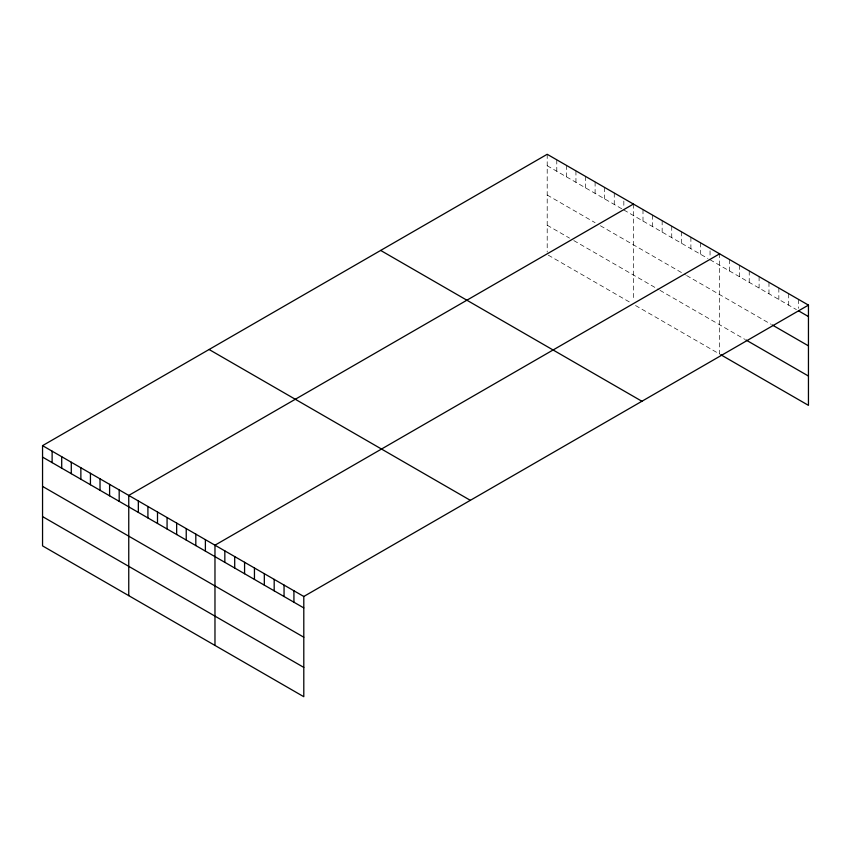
<?xml version="1.0" encoding="UTF-8"?>
<svg xmlns="http://www.w3.org/2000/svg" width="851" height="851" viewBox="0 0 851 851"><rect width="100%" height="100%" fill="white"/><g stroke="black" fill="none" stroke-linecap="round" stroke-linejoin="round"><path stroke-width="0.64" stroke-dasharray="4.25 3.19" d="M547.204 154.286L547.204 252.087M547.204 165.732L621.709 208.75M623.836 209.974L707.915 258.523M710.053 259.746L796.387 309.594M547.204 195.039L595.104 222.685M600.423 225.76L685.566 274.916M686.629 275.533L771.166 324.337M547.204 225.228L569.553 238.131M573.819 240.588L658.961 289.744M660.025 290.361L744.848 339.326M548.267 255.14L631.293 303.073M635.548 305.53L719.627 354.069L719.627 253.832M798.578 299.414L798.578 308.317M788.707 293.723L788.707 305.169M778.846 288.021L778.846 299.467M768.974 282.319L768.974 293.765M759.103 276.628L759.103 288.074M749.231 270.926L749.231 282.372M739.37 265.225L739.37 276.671M729.498 259.534L729.498 270.98M710.053 250.843L710.053 257.204M700.469 242.769L700.469 254.215M690.895 237.238L690.895 248.683M681.311 231.717L681.311 243.163M671.737 226.185L671.737 237.631M662.152 220.654L662.152 232.1M652.579 215.122L652.579 226.568M642.994 209.591L642.994 221.037M633.421 204.059L633.421 300.637M623.836 201.07L623.836 207.431M614.262 192.996L614.262 204.442M604.678 187.465L604.678 198.911M595.104 181.944L595.104 193.39M585.52 176.412L585.52 187.858M575.946 170.881L575.946 182.327M566.362 165.349L566.362 176.795M556.788 159.818L556.788 171.264"/><path stroke-width="1.28" d="M808.45 305.115L303.796 596.477L303.796 696.714L42.55 545.885L42.55 445.647L547.204 154.286L808.45 305.115L808.45 405.353L720.723 354.707M633.421 204.059L128.756 495.42L128.756 595.657M719.627 253.832L214.973 545.193L214.973 645.43M798.578 310.86L808.45 316.561M772.261 324.965L808.45 345.857M745.944 339.964L808.45 376.046M380.674 250.439L641.909 401.268M209.091 349.495L470.326 500.324M42.55 445.647L303.796 596.477M42.55 457.093L303.796 607.922M42.55 486.4L303.796 637.218M42.55 516.589L303.796 667.407M293.925 590.775L293.925 602.221M284.053 585.084L284.053 596.53M274.182 579.382L274.182 590.828M264.321 573.68L264.321 585.126M254.449 567.989L254.449 579.435M244.577 562.288L244.577 573.734M234.706 556.586L234.706 568.032M224.834 550.895L224.834 562.341M205.389 539.662L205.389 551.108M195.815 534.13L195.815 545.576M186.231 528.599L186.231 540.045M176.657 523.078L176.657 534.524M167.073 517.546L167.073 528.992M157.499 512.015L157.499 523.461M147.914 506.483L147.914 517.929M138.341 500.952L138.341 512.398M119.183 489.889L119.183 501.335M109.598 484.357L109.598 495.803M100.024 478.826L100.024 490.272M90.44 473.305L90.44 484.751M80.866 467.773L80.866 479.219M71.282 462.242L71.282 473.688M61.708 456.71L61.708 468.156M52.124 451.179L52.124 462.625"/></g></svg>
